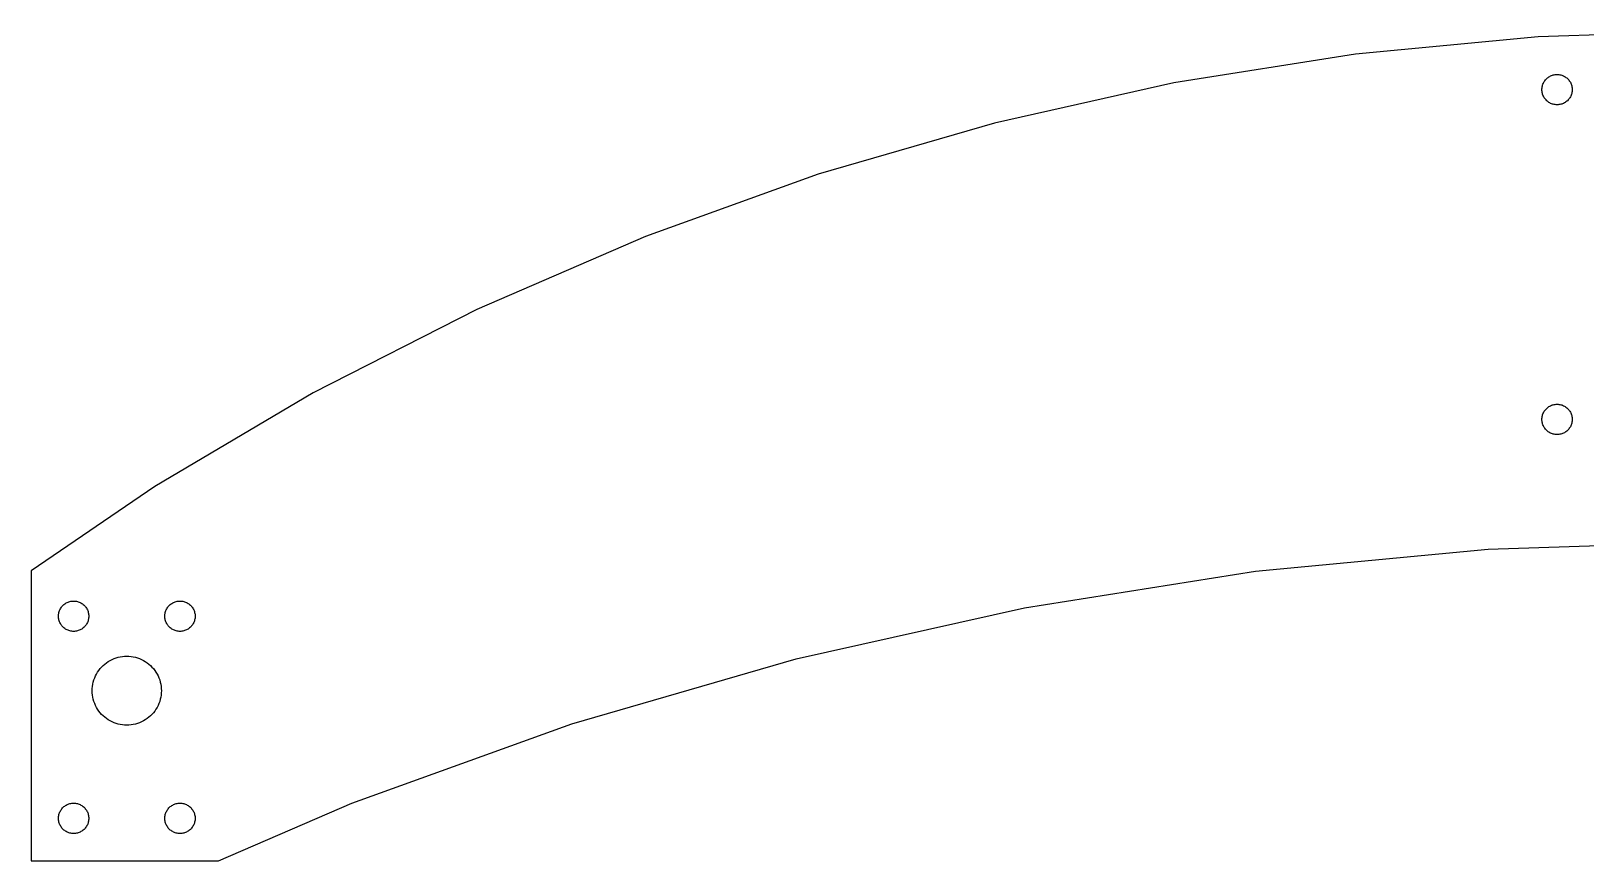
# Model space of a CAD drawing. Header units: metres. Extents: x -9 to 309, y -16 to 62.
# Drawn here: x -9 to 137.2, y -16 to 62 of the extents above; entities that cross this region are included whole.
import ezdxf

# ---------------------------------------------------------------- set-up
doc = ezdxf.new("R2010")
doc.units = ezdxf.units.M

msp = doc.modelspace()

# ---------------------------------------------------------------- linework, layer by layer
for p, q in [((132.733, 61.4573), (115.533, 59.8315)), ((150, 62), (132.733, 61.4573)), ((115.533, 59.8315), (98.4701, 57.129)), ((98.4701, 57.129), (81.6103, 53.3604)), ((133.145, 56.9403), (133.175, 57.0246)), ((133.175, 57.0246), (133.211, 57.1067)), ((133.211, 57.1067), (133.251, 57.1865)), ((133.251, 57.1865), (133.297, 57.2635)), ((133.297, 57.2635), (133.347, 57.3376)), ((133.347, 57.3376), (133.402, 57.4083)), ((133.402, 57.4083), (133.461, 57.4755)), ((133.461, 57.4755), (133.525, 57.5388)), ((133.525, 57.5388), (133.592, 57.598)), ((133.592, 57.598), (133.662, 57.6528)), ((133.662, 57.6528), (133.736, 57.7032)), ((133.736, 57.7032), (133.814, 57.7487)), ((133.814, 57.7487), (133.893, 57.7894)), ((133.893, 57.7894), (133.975, 57.8249)), ((133.975, 57.8249), (134.06, 57.8553)), ((134.06, 57.8553), (134.146, 57.8802)), ((134.146, 57.8802), (134.233, 57.8997)), ((134.233, 57.8997), (134.321, 57.9138)), ((134.321, 57.9138), (134.411, 57.9222)), ((134.411, 57.9222), (134.5, 57.925)), ((134.5, 57.925), (134.589, 57.9222)), ((134.589, 57.9222), (134.679, 57.9138)), ((134.679, 57.9138), (134.767, 57.8997)), ((134.767, 57.8997), (134.854, 57.8802)), ((134.854, 57.8802), (134.94, 57.8553)), ((134.94, 57.8553), (135.025, 57.8249)), ((135.025, 57.8249), (135.107, 57.7894)), ((135.107, 57.7894), (135.187, 57.7487)), ((135.187, 57.7487), (135.264, 57.7032)), ((135.264, 57.7032), (135.338, 57.6528)), ((135.338, 57.6528), (135.408, 57.598)), ((135.408, 57.598), (135.475, 57.5388)), ((135.475, 57.5388), (135.539, 57.4755)), ((135.539, 57.4755), (135.598, 57.4083)), ((135.598, 57.4083), (135.653, 57.3376)), ((135.653, 57.3376), (135.703, 57.2635)), ((135.703, 57.2635), (135.749, 57.1865)), ((135.749, 57.1865), (135.789, 57.1067)), ((135.789, 57.1067), (135.825, 57.0246)), ((135.825, 57.0246), (135.855, 56.9403)), ((133.075, 56.5), (133.078, 56.5895)), ((133.078, 56.4105), (133.075, 56.5)), ((133.078, 56.5895), (133.086, 56.6786)), ((133.086, 56.3214), (133.078, 56.4105)), ((133.086, 56.6786), (133.1, 56.767)), ((133.1, 56.233), (133.086, 56.3214)), ((133.1, 56.767), (133.12, 56.8544)), ((133.12, 56.1456), (133.1, 56.233)), ((133.12, 56.8544), (133.145, 56.9403)), ((133.145, 56.0596), (133.12, 56.1456)), ((133.175, 55.9754), (133.145, 56.0596)), ((133.211, 55.8932), (133.175, 55.9754)), ((133.251, 55.8135), (133.211, 55.8932)), ((133.297, 55.7364), (133.251, 55.8135)), ((133.347, 55.6624), (133.297, 55.7364)), ((133.402, 55.5917), (133.347, 55.6624)), ((133.461, 55.5245), (133.402, 55.5917)), ((135.598, 55.5917), (135.539, 55.5245)), ((135.653, 55.6624), (135.598, 55.5917)), ((135.703, 55.7364), (135.653, 55.6624)), ((135.749, 55.8135), (135.703, 55.7364)), ((135.789, 55.8932), (135.749, 55.8135)), ((135.825, 55.9754), (135.789, 55.8932)), ((135.855, 56.0596), (135.825, 55.9754)), ((135.855, 56.9403), (135.88, 56.8544)), ((135.88, 56.1456), (135.855, 56.0596)), ((135.88, 56.8544), (135.9, 56.767)), ((135.9, 56.233), (135.88, 56.1456)), ((135.9, 56.767), (135.914, 56.6786)), ((135.914, 56.3214), (135.9, 56.233)), ((135.914, 56.6786), (135.922, 56.5895)), ((135.922, 56.4105), (135.914, 56.3214)), ((135.922, 56.5895), (135.925, 56.5)), ((135.925, 56.5), (135.922, 56.4105)), ((133.525, 55.4612), (133.461, 55.5245)), ((133.592, 55.402), (133.525, 55.4612)), ((133.662, 55.3471), (133.592, 55.402)), ((133.736, 55.2968), (133.662, 55.3471)), ((133.814, 55.2513), (133.736, 55.2968)), ((133.893, 55.2106), (133.814, 55.2513)), ((133.975, 55.1751), (133.893, 55.2106)), ((134.06, 55.1447), (133.975, 55.1751)), ((134.146, 55.1198), (134.06, 55.1447)), ((134.233, 55.1002), (134.146, 55.1198)), ((134.321, 55.0862), (134.233, 55.1002)), ((134.411, 55.0778), (134.321, 55.0862)), ((134.5, 55.075), (134.411, 55.0778)), ((134.589, 55.0778), (134.5, 55.075)), ((134.679, 55.0862), (134.589, 55.0778)), ((134.767, 55.1002), (134.679, 55.0862)), ((134.854, 55.1198), (134.767, 55.1002)), ((134.94, 55.1447), (134.854, 55.1198)), ((135.025, 55.1751), (134.94, 55.1447)), ((135.107, 55.2106), (135.025, 55.1751)), ((135.187, 55.2513), (135.107, 55.2106)), ((135.264, 55.2968), (135.187, 55.2513)), ((135.338, 55.3471), (135.264, 55.2968)), ((135.408, 55.402), (135.338, 55.3471)), ((135.475, 55.4612), (135.408, 55.402)), ((135.539, 55.5245), (135.475, 55.4612)), ((81.6103, 53.3604), (65.0203, 48.5405)), ((65.0203, 48.5405), (48.7657, 42.6885)), ((48.7657, 42.6885), (32.9107, 35.8274)), ((32.9107, 35.8274), (17.5177, 27.9843)), ((17.5177, 27.9843), (2.64763, 19.1902)), ((133.297, 26.2636), (133.347, 26.3376)), ((133.347, 26.3376), (133.402, 26.4083)), ((133.402, 26.4083), (133.461, 26.4755)), ((133.461, 26.4755), (133.525, 26.5388)), ((133.525, 26.5388), (133.592, 26.598)), ((133.592, 26.598), (133.662, 26.6529)), ((133.662, 26.6529), (133.736, 26.7032)), ((133.736, 26.7032), (133.814, 26.7487)), ((133.814, 26.7487), (133.893, 26.7894)), ((133.893, 26.7894), (133.975, 26.8249)), ((133.975, 26.8249), (134.06, 26.8553)), ((134.06, 26.8553), (134.146, 26.8802)), ((134.146, 26.8802), (134.233, 26.8998)), ((134.233, 26.8998), (134.321, 26.9138)), ((134.321, 26.9138), (134.411, 26.9222)), ((134.411, 26.9222), (134.5, 26.925)), ((134.5, 26.925), (134.589, 26.9222)), ((134.589, 26.9222), (134.679, 26.9138)), ((134.679, 26.9138), (134.767, 26.8998)), ((134.767, 26.8998), (134.854, 26.8802)), ((134.854, 26.8802), (134.94, 26.8553)), ((134.94, 26.8553), (135.025, 26.8249)), ((135.025, 26.8249), (135.107, 26.7894)), ((135.107, 26.7894), (135.187, 26.7487)), ((135.187, 26.7487), (135.264, 26.7032)), ((135.264, 26.7032), (135.338, 26.6529)), ((135.338, 26.6529), (135.408, 26.598)), ((135.408, 26.598), (135.475, 26.5388)), ((135.475, 26.5388), (135.539, 26.4755)), ((135.539, 26.4755), (135.598, 26.4083)), ((135.598, 26.4083), (135.653, 26.3376)), ((135.653, 26.3376), (135.703, 26.2636)), ((133.075, 25.5), (133.078, 25.5895)), ((133.078, 25.4105), (133.075, 25.5)), ((133.078, 25.5895), (133.086, 25.6786)), ((133.086, 25.3214), (133.078, 25.4105)), ((133.086, 25.6786), (133.1, 25.767)), ((133.1, 25.233), (133.086, 25.3214)), ((133.1, 25.767), (133.12, 25.8544)), ((133.12, 25.1456), (133.1, 25.233)), ((133.12, 25.8544), (133.145, 25.9404)), ((133.145, 25.0597), (133.12, 25.1456)), ((133.145, 25.9404), (133.175, 26.0246)), ((133.175, 24.9754), (133.145, 25.0597)), ((133.175, 26.0246), (133.211, 26.1068)), ((133.211, 24.8933), (133.175, 24.9754)), ((133.211, 26.1068), (133.251, 26.1865)), ((133.251, 24.8135), (133.211, 24.8933)), ((133.251, 26.1865), (133.297, 26.2636)), ((135.703, 26.2636), (135.749, 26.1865)), ((135.749, 26.1865), (135.789, 26.1068)), ((135.789, 24.8933), (135.749, 24.8135)), ((135.789, 26.1068), (135.825, 26.0246)), ((135.825, 24.9754), (135.789, 24.8933)), ((135.825, 26.0246), (135.855, 25.9404)), ((135.855, 25.0597), (135.825, 24.9754)), ((135.855, 25.9404), (135.88, 25.8544)), ((135.88, 25.1456), (135.855, 25.0597)), ((135.88, 25.8544), (135.9, 25.767)), ((135.9, 25.233), (135.88, 25.1456)), ((135.9, 25.767), (135.914, 25.6786)), ((135.914, 25.3214), (135.9, 25.233)), ((135.914, 25.6786), (135.922, 25.5895)), ((135.922, 25.4105), (135.914, 25.3214)), ((135.922, 25.5895), (135.925, 25.5)), ((135.925, 25.5), (135.922, 25.4105)), ((133.297, 24.7365), (133.251, 24.8135)), ((133.347, 24.6624), (133.297, 24.7365)), ((133.402, 24.5917), (133.347, 24.6624)), ((133.461, 24.5245), (133.402, 24.5917)), ((133.525, 24.4612), (133.461, 24.5245)), ((133.592, 24.402), (133.525, 24.4612)), ((133.662, 24.3472), (133.592, 24.402)), ((133.736, 24.2968), (133.662, 24.3472)), ((133.814, 24.2513), (133.736, 24.2968)), ((133.893, 24.2106), (133.814, 24.2513)), ((133.975, 24.1751), (133.893, 24.2106)), ((134.06, 24.1447), (133.975, 24.1751)), ((134.146, 24.1198), (134.06, 24.1447)), ((134.233, 24.1003), (134.146, 24.1198)), ((134.321, 24.0862), (134.233, 24.1003)), ((134.411, 24.0778), (134.321, 24.0862)), ((134.5, 24.075), (134.411, 24.0778)), ((134.589, 24.0778), (134.5, 24.075)), ((134.679, 24.0862), (134.589, 24.0778)), ((134.767, 24.1003), (134.679, 24.0862)), ((134.854, 24.1198), (134.767, 24.1003)), ((134.94, 24.1447), (134.854, 24.1198)), ((135.025, 24.1751), (134.94, 24.1447)), ((135.107, 24.2106), (135.025, 24.1751)), ((135.187, 24.2513), (135.107, 24.2106)), ((135.264, 24.2968), (135.187, 24.2513)), ((135.338, 24.3472), (135.264, 24.2968)), ((135.408, 24.402), (135.338, 24.3472)), ((135.475, 24.4612), (135.408, 24.402)), ((135.539, 24.5245), (135.475, 24.4612)), ((135.598, 24.5917), (135.539, 24.5245)), ((135.653, 24.6624), (135.598, 24.5917)), ((135.703, 24.7365), (135.653, 24.6624)), ((135.749, 24.8135), (135.703, 24.7365)), ((2.64763, 19.1902), (-9, 11.2744)), ((106.133, 11.2401), (128.023, 13.3093)), ((128.023, 13.3093), (150, 14)), ((-9, 11.2744), (-9, -16)), ((84.4165, 7.80054), (106.133, 11.2401)), ((-6.39977, 7.26701), (-6.38023, 7.35437)), ((-6.38023, 7.35437), (-6.35527, 7.44034)), ((-6.35527, 7.44034), (-6.32494, 7.52457)), ((-6.32494, 7.52457), (-6.28938, 7.60674)), ((-6.28938, 7.60674), (-6.24875, 7.68649)), ((-6.24875, 7.68649), (-6.20317, 7.76355)), ((-6.20317, 7.76355), (-6.15286, 7.83759)), ((-6.15286, 7.83759), (-6.09799, 7.90833)), ((-6.09799, 7.90833), (-6.03879, 7.97548)), ((-6.03879, 7.97548), (-5.97549, 8.03877)), ((-5.97549, 8.03877), (-5.90834, 8.09798)), ((-5.90834, 8.09798), (-5.8376, 8.15285)), ((-5.8376, 8.15285), (-5.76357, 8.20316)), ((-5.76357, 8.20316), (-5.68651, 8.24873)), ((-5.68651, 8.24873), (-5.60675, 8.28937)), ((-5.60675, 8.28937), (-5.52458, 8.32492)), ((-5.52458, 8.32492), (-5.44035, 8.35526)), ((-5.44035, 8.35526), (-5.35439, 8.38022)), ((-5.35439, 8.38022), (-5.26703, 8.39975)), ((-5.26703, 8.39975), (-5.1786, 8.41376)), ((-5.1786, 8.41376), (-5.08948, 8.42218)), ((-5.08948, 8.42218), (-5, 8.42499)), ((-5, 8.42499), (-4.91054, 8.42218)), ((-4.91054, 8.42218), (-4.82141, 8.41376)), ((-4.82141, 8.41376), (-4.73299, 8.39975)), ((-4.73299, 8.39975), (-4.64563, 8.38022)), ((-4.64563, 8.38022), (-4.55966, 8.35526)), ((-4.55966, 8.35526), (-4.47543, 8.32492)), ((-4.47543, 8.32492), (-4.39326, 8.28937)), ((-4.39326, 8.28937), (-4.31351, 8.24873)), ((-4.31351, 8.24873), (-4.23645, 8.20316)), ((-4.23645, 8.20316), (-4.16241, 8.15285)), ((-4.16241, 8.15285), (-4.09167, 8.09798)), ((-4.09167, 8.09798), (-4.02452, 8.03877)), ((-4.02452, 8.03877), (-3.96123, 7.97548)), ((-3.96123, 7.97548), (-3.90202, 7.90833)), ((-3.90202, 7.90833), (-3.84715, 7.83759)), ((-3.84715, 7.83759), (-3.79684, 7.76355)), ((-3.79684, 7.76355), (-3.75127, 7.68649)), ((-3.75127, 7.68649), (-3.71063, 7.60674)), ((-3.71063, 7.60674), (-3.67508, 7.52457)), ((-3.67508, 7.52457), (-3.64474, 7.44034)), ((-3.64474, 7.44034), (-3.61978, 7.35437)), ((-3.61978, 7.35437), (-3.60025, 7.26701)), ((3.60023, 7.26701), (3.61977, 7.35437)), ((3.61977, 7.35437), (3.64473, 7.44034)), ((3.64473, 7.44034), (3.67506, 7.52457)), ((3.67506, 7.52457), (3.71062, 7.60674)), ((3.71062, 7.60674), (3.75125, 7.68649)), ((3.75125, 7.68649), (3.79683, 7.76355)), ((3.79683, 7.76355), (3.84714, 7.83759)), ((3.84714, 7.83759), (3.90201, 7.90833)), ((3.90201, 7.90833), (3.96121, 7.97548)), ((3.96121, 7.97548), (4.02451, 8.03877)), ((4.02451, 8.03877), (4.09166, 8.09798)), ((4.09166, 8.09798), (4.1624, 8.15285)), ((4.1624, 8.15285), (4.23643, 8.20316)), ((4.23643, 8.20316), (4.31349, 8.24873)), ((4.31349, 8.24873), (4.39325, 8.28937)), ((4.39325, 8.28937), (4.47542, 8.32492)), ((4.47542, 8.32492), (4.55965, 8.35526)), ((4.55965, 8.35526), (4.64561, 8.38022)), ((4.64561, 8.38022), (4.73297, 8.39975)), ((4.73297, 8.39975), (4.8214, 8.41376)), ((4.8214, 8.41376), (4.91052, 8.42218)), ((4.91052, 8.42218), (5, 8.42499)), ((5, 8.42499), (5.08946, 8.42218)), ((5.08946, 8.42218), (5.17859, 8.41376)), ((5.17859, 8.41376), (5.26701, 8.39975)), ((5.26701, 8.39975), (5.35437, 8.38022)), ((5.35437, 8.38022), (5.44034, 8.35526)), ((5.44034, 8.35526), (5.52457, 8.32492)), ((5.52457, 8.32492), (5.60674, 8.28937)), ((5.60674, 8.28937), (5.68649, 8.24873)), ((5.68649, 8.24873), (5.76355, 8.20316)), ((5.76355, 8.20316), (5.83759, 8.15285)), ((5.83759, 8.15285), (5.90833, 8.09798)), ((5.90833, 8.09798), (5.97548, 8.03877)), ((5.97548, 8.03877), (6.03877, 7.97548)), ((6.03877, 7.97548), (6.09798, 7.90833)), ((6.09798, 7.90833), (6.15285, 7.83759)), ((6.15285, 7.83759), (6.20316, 7.76355)), ((6.20316, 7.76355), (6.24873, 7.68649)), ((6.24873, 7.68649), (6.28937, 7.60674)), ((6.28937, 7.60674), (6.32492, 7.52457)), ((6.32492, 7.52457), (6.35526, 7.44034)), ((6.35526, 7.44034), (6.38022, 7.35437)), ((6.38022, 7.35437), (6.39975, 7.26701)), ((62.9585, 3.0041), (84.4165, 7.80054)), ((-6.425, 7), (-6.4222, 7.08946)), ((-6.4222, 6.91052), (-6.425, 7)), ((-6.4222, 7.08946), (-6.41377, 7.17859)), ((-6.41377, 6.8214), (-6.4222, 6.91052)), ((-6.41377, 7.17859), (-6.39977, 7.26701)), ((-6.39977, 6.73297), (-6.41377, 6.8214)), ((-6.38023, 6.64561), (-6.39977, 6.73297)), ((-6.35527, 6.55965), (-6.38023, 6.64561)), ((-6.32494, 6.47542), (-6.35527, 6.55965)), ((-6.28938, 6.39325), (-6.32494, 6.47542)), ((-6.24875, 6.31349), (-6.28938, 6.39325)), ((-6.20317, 6.23643), (-6.24875, 6.31349)), ((-6.15286, 6.1624), (-6.20317, 6.23643)), ((-6.09799, 6.09166), (-6.15286, 6.1624)), ((-6.03879, 6.02451), (-6.09799, 6.09166)), ((-5.97549, 5.96121), (-6.03879, 6.02451)), ((-5.90834, 5.90201), (-5.97549, 5.96121)), ((-5.8376, 5.84714), (-5.90834, 5.90201)), ((-4.09167, 5.90201), (-4.16241, 5.84714)), ((-4.02452, 5.96121), (-4.09167, 5.90201)), ((-3.96123, 6.02451), (-4.02452, 5.96121)), ((-3.90202, 6.09166), (-3.96123, 6.02451)), ((-3.84715, 6.1624), (-3.90202, 6.09166)), ((-3.79684, 6.23643), (-3.84715, 6.1624)), ((-3.75127, 6.31349), (-3.79684, 6.23643)), ((-3.71063, 6.39325), (-3.75127, 6.31349)), ((-3.67508, 6.47542), (-3.71063, 6.39325)), ((-3.64474, 6.55965), (-3.67508, 6.47542)), ((-3.61978, 6.64561), (-3.64474, 6.55965)), ((-3.60025, 6.73297), (-3.61978, 6.64561)), ((-3.60025, 7.26701), (-3.58624, 7.17859)), ((-3.58624, 6.8214), (-3.60025, 6.73297)), ((-3.58624, 7.17859), (-3.57782, 7.08946)), ((-3.57782, 6.91052), (-3.58624, 6.8214)), ((-3.57782, 7.08946), (-3.57501, 7)), ((-3.57501, 7), (-3.57782, 6.91052)), ((3.575, 7), (3.5778, 7.08946)), ((3.5778, 6.91052), (3.575, 7)), ((3.5778, 7.08946), (3.58623, 7.17859)), ((3.58623, 6.8214), (3.5778, 6.91052)), ((3.58623, 7.17859), (3.60023, 7.26701)), ((3.60023, 6.73297), (3.58623, 6.8214)), ((3.61977, 6.64561), (3.60023, 6.73297)), ((3.64473, 6.55965), (3.61977, 6.64561)), ((3.67506, 6.47542), (3.64473, 6.55965)), ((3.71062, 6.39325), (3.67506, 6.47542)), ((3.75125, 6.31349), (3.71062, 6.39325)), ((3.79683, 6.23643), (3.75125, 6.31349)), ((3.84714, 6.1624), (3.79683, 6.23643)), ((3.90201, 6.09166), (3.84714, 6.1624)), ((3.96121, 6.02451), (3.90201, 6.09166)), ((4.02451, 5.96121), (3.96121, 6.02451)), ((4.09166, 5.90201), (4.02451, 5.96121)), ((4.1624, 5.84714), (4.09166, 5.90201)), ((5.90833, 5.90201), (5.83759, 5.84714)), ((5.97548, 5.96121), (5.90833, 5.90201)), ((6.03877, 6.02451), (5.97548, 5.96121)), ((6.09798, 6.09166), (6.03877, 6.02451)), ((6.15285, 6.1624), (6.09798, 6.09166)), ((6.20316, 6.23643), (6.15285, 6.1624)), ((6.24873, 6.31349), (6.20316, 6.23643)), ((6.28937, 6.39325), (6.24873, 6.31349)), ((6.32492, 6.47542), (6.28937, 6.39325)), ((6.35526, 6.55965), (6.32492, 6.47542)), ((6.38022, 6.64561), (6.35526, 6.55965)), ((6.39975, 6.73297), (6.38022, 6.64561)), ((6.39975, 7.26701), (6.41376, 7.17859)), ((6.41376, 6.8214), (6.39975, 6.73297)), ((6.41376, 7.17859), (6.42218, 7.08946)), ((6.42218, 6.91052), (6.41376, 6.8214)), ((6.42218, 7.08946), (6.42499, 7)), ((6.42499, 7), (6.42218, 6.91052)), ((-5.76357, 5.79683), (-5.8376, 5.84714)), ((-5.68651, 5.75125), (-5.76357, 5.79683)), ((-5.60675, 5.71062), (-5.68651, 5.75125)), ((-5.52458, 5.67506), (-5.60675, 5.71062)), ((-5.44035, 5.64473), (-5.52458, 5.67506)), ((-5.35439, 5.61977), (-5.44035, 5.64473)), ((-5.26703, 5.60023), (-5.35439, 5.61977)), ((-5.1786, 5.58623), (-5.26703, 5.60023)), ((-5.08948, 5.5778), (-5.1786, 5.58623)), ((-5.00002, 5.575), (-5.08948, 5.5778)), ((-4.91054, 5.5778), (-5.00002, 5.575)), ((-4.82141, 5.58623), (-4.91054, 5.5778)), ((-4.73299, 5.60023), (-4.82141, 5.58623)), ((-4.64563, 5.61977), (-4.73299, 5.60023)), ((-4.55966, 5.64473), (-4.64563, 5.61977)), ((-4.47543, 5.67506), (-4.55966, 5.64473)), ((-4.39326, 5.71062), (-4.47543, 5.67506)), ((-4.31351, 5.75125), (-4.39326, 5.71062)), ((-4.23645, 5.79683), (-4.31351, 5.75125)), ((-4.16241, 5.84714), (-4.23645, 5.79683)), ((4.23643, 5.79683), (4.1624, 5.84714)), ((4.31349, 5.75125), (4.23643, 5.79683)), ((4.39325, 5.71062), (4.31349, 5.75125)), ((4.47542, 5.67506), (4.39325, 5.71062)), ((4.55965, 5.64473), (4.47542, 5.67506)), ((4.64561, 5.61977), (4.55965, 5.64473)), ((4.73297, 5.60023), (4.64561, 5.61977)), ((4.8214, 5.58623), (4.73297, 5.60023)), ((4.91052, 5.5778), (4.8214, 5.58623)), ((5, 5.575), (4.91052, 5.5778)), ((5.08946, 5.5778), (5, 5.575)), ((5.17859, 5.58623), (5.08946, 5.5778)), ((5.26701, 5.60023), (5.17859, 5.58623)), ((5.35437, 5.61977), (5.26701, 5.60023)), ((5.44034, 5.64473), (5.35437, 5.61977)), ((5.52457, 5.67506), (5.44034, 5.64473)), ((5.60674, 5.71062), (5.52457, 5.67506)), ((5.68649, 5.75125), (5.60674, 5.71062)), ((5.76355, 5.79683), (5.68649, 5.75125)), ((5.83759, 5.84714), (5.76355, 5.79683)), ((-1.5657, 2.84799), (-1.38379, 2.94067)), ((-1.38379, 2.94067), (-1.19641, 3.02176)), ((-1.19641, 3.02176), (-1.00432, 3.09093)), ((-1.00432, 3.09093), (-0.80824, 3.14789)), ((-0.80824, 3.14789), (-0.60899, 3.19243)), ((-0.60899, 3.19243), (-0.40733, 3.22437)), ((-0.40733, 3.22437), (-0.20407, 3.24358)), ((-0.20407, 3.24358), (0, 3.25)), ((0, 3.25), (0.20406, 3.24358)), ((0.20406, 3.24358), (0.40732, 3.22437)), ((0.40732, 3.22437), (0.60898, 3.19243)), ((0.60898, 3.19243), (0.80823, 3.14789)), ((0.80823, 3.14789), (1.0043, 3.09093)), ((1.0043, 3.09093), (1.1964, 3.02176)), ((1.1964, 3.02176), (1.38377, 2.94067)), ((1.38377, 2.94067), (1.56569, 2.84799)), ((41.844, -3.13023), (62.9585, 3.0041)), ((-2.94069, 1.38377), (-2.84801, 1.56569)), ((-2.84801, 1.56569), (-2.74408, 1.74142)), ((-2.74408, 1.74142), (-2.62932, 1.91029)), ((-2.62932, 1.91029), (-2.50418, 2.07162)), ((-2.50418, 2.07162), (-2.36916, 2.22478)), ((-2.36916, 2.22478), (-2.22479, 2.36914)), ((-2.22479, 2.36914), (-2.07164, 2.50417)), ((-2.07164, 2.50417), (-1.91031, 2.6293)), ((-1.91031, 2.6293), (-1.74144, 2.74406)), ((-1.74144, 2.74406), (-1.5657, 2.84799)), ((1.56569, 2.84799), (1.74142, 2.74406)), ((1.74142, 2.74406), (1.91029, 2.6293)), ((1.91029, 2.6293), (2.07162, 2.50417)), ((2.07162, 2.50417), (2.22478, 2.36914)), ((2.22478, 2.36914), (2.36914, 2.22478)), ((2.36914, 2.22478), (2.50417, 2.07162)), ((2.50417, 2.07162), (2.6293, 1.91029)), ((2.6293, 1.91029), (2.74406, 1.74142)), ((2.74406, 1.74142), (2.84799, 1.56569)), ((2.84799, 1.56569), (2.94067, 1.38377)), ((-3.25, 0), (-3.24359, 0.20406)), ((-3.24359, -0.20407), (-3.25, 0)), ((-3.24359, 0.20406), (-3.22438, 0.40732)), ((-3.22438, 0.40732), (-3.19244, 0.60898)), ((-3.19244, 0.60898), (-3.1479, 0.80823)), ((-3.1479, 0.80823), (-3.09094, 1.0043)), ((-3.09094, 1.0043), (-3.02177, 1.1964)), ((-3.02177, 1.1964), (-2.94069, 1.38377)), ((2.94067, 1.38377), (3.02176, 1.1964)), ((3.02176, 1.1964), (3.09093, 1.0043)), ((3.09093, 1.0043), (3.14789, 0.80823)), ((3.14789, 0.80823), (3.19243, 0.60898)), ((3.19243, 0.60898), (3.22437, 0.40732)), ((3.22437, 0.40732), (3.24358, 0.20406)), ((3.24358, 0.20406), (3.25, 0)), ((3.25, 0), (3.24358, -0.20407)), ((-3.22438, -0.40733), (-3.24359, -0.20407)), ((-3.19244, -0.60899), (-3.22438, -0.40733)), ((-3.1479, -0.80824), (-3.19244, -0.60899)), ((-3.09094, -1.00432), (-3.1479, -0.80824)), ((-3.02177, -1.19641), (-3.09094, -1.00432)), ((-2.94069, -1.38379), (-3.02177, -1.19641)), ((-2.84801, -1.5657), (-2.94069, -1.38379)), ((2.94067, -1.38379), (2.84799, -1.5657)), ((3.02176, -1.19641), (2.94067, -1.38379)), ((3.09093, -1.00432), (3.02176, -1.19641)), ((3.14789, -0.80824), (3.09093, -1.00432)), ((3.19243, -0.60899), (3.14789, -0.80824)), ((3.22437, -0.40733), (3.19243, -0.60899)), ((3.24358, -0.20407), (3.22437, -0.40733)), ((-2.74408, -1.74144), (-2.84801, -1.5657)), ((-2.62932, -1.91031), (-2.74408, -1.74144)), ((-2.50418, -2.07164), (-2.62932, -1.91031)), ((-2.36916, -2.22479), (-2.50418, -2.07164)), ((-2.22479, -2.36916), (-2.36916, -2.22479)), ((-2.07164, -2.50418), (-2.22479, -2.36916)), ((-1.91031, -2.62932), (-2.07164, -2.50418)), ((-1.74144, -2.74408), (-1.91031, -2.62932)), ((-1.5657, -2.84801), (-1.74144, -2.74408)), ((-1.38379, -2.94069), (-1.5657, -2.84801)), ((1.56569, -2.84801), (1.38377, -2.94069)), ((1.74142, -2.74408), (1.56569, -2.84801)), ((1.91029, -2.62932), (1.74142, -2.74408)), ((2.07162, -2.50418), (1.91029, -2.62932)), ((2.22478, -2.36916), (2.07162, -2.50418)), ((2.36914, -2.22479), (2.22478, -2.36916)), ((2.50417, -2.07164), (2.36914, -2.22479)), ((2.6293, -1.91031), (2.50417, -2.07164)), ((2.74406, -1.74144), (2.6293, -1.91031)), ((2.84799, -1.5657), (2.74406, -1.74144)), ((-1.19641, -3.02177), (-1.38379, -2.94069)), ((-1.00432, -3.09094), (-1.19641, -3.02177)), ((-0.80824, -3.1479), (-1.00432, -3.09094)), ((-0.60899, -3.19244), (-0.80824, -3.1479)), ((-0.40733, -3.22438), (-0.60899, -3.19244)), ((-0.20407, -3.24359), (-0.40733, -3.22438)), ((0, -3.25), (-0.20407, -3.24359)), ((0.20406, -3.24359), (0, -3.25)), ((0.40732, -3.22438), (0.20406, -3.24359)), ((0.60898, -3.19244), (0.40732, -3.22438)), ((0.80823, -3.1479), (0.60898, -3.19244)), ((1.0043, -3.09094), (0.80823, -3.1479)), ((1.1964, -3.02177), (1.0043, -3.09094)), ((1.38377, -2.94069), (1.1964, -3.02177)), ((21.1564, -10.5782), (41.844, -3.13023)), ((-6.39977, -11.733), (-6.38023, -11.6456)), ((-6.38023, -11.6456), (-6.35527, -11.5597)), ((-6.35527, -11.5597), (-6.32494, -11.4754)), ((-6.32494, -11.4754), (-6.28938, -11.3933)), ((-6.28938, -11.3933), (-6.24875, -11.3135)), ((-6.24875, -11.3135), (-6.20317, -11.2365)), ((-6.20317, -11.2365), (-6.15286, -11.1624)), ((-6.15286, -11.1624), (-6.09799, -11.0917)), ((-6.09799, -11.0917), (-6.03879, -11.0245)), ((-6.03879, -11.0245), (-5.97549, -10.9612)), ((-5.97549, -10.9612), (-5.90834, -10.902)), ((-5.90834, -10.902), (-5.8376, -10.8472)), ((-5.8376, -10.8472), (-5.76357, -10.7968)), ((-5.76357, -10.7968), (-5.68651, -10.7513)), ((-5.68651, -10.7513), (-5.60675, -10.7106)), ((-5.60675, -10.7106), (-5.52458, -10.6751)), ((-5.52458, -10.6751), (-5.44035, -10.6447)), ((-5.44035, -10.6447), (-5.35439, -10.6198)), ((-5.35439, -10.6198), (-5.26703, -10.6003)), ((-5.26703, -10.6003), (-5.1786, -10.5862)), ((-5.1786, -10.5862), (-5.08948, -10.5778)), ((-5.08948, -10.5778), (-5, -10.575)), ((-5, -10.575), (-4.91054, -10.5778)), ((-4.91054, -10.5778), (-4.82141, -10.5862)), ((-4.82141, -10.5862), (-4.73299, -10.6003)), ((-4.73299, -10.6003), (-4.64563, -10.6198)), ((-4.64563, -10.6198), (-4.55966, -10.6447)), ((-4.55966, -10.6447), (-4.47543, -10.6751)), ((-4.47543, -10.6751), (-4.39326, -10.7106)), ((-4.39326, -10.7106), (-4.31351, -10.7513)), ((-4.31351, -10.7513), (-4.23645, -10.7968)), ((-4.23645, -10.7968), (-4.16241, -10.8472)), ((-4.16241, -10.8472), (-4.09167, -10.902)), ((-4.09167, -10.902), (-4.02452, -10.9612)), ((-4.02452, -10.9612), (-3.96123, -11.0245)), ((-3.96123, -11.0245), (-3.90202, -11.0917)), ((-3.90202, -11.0917), (-3.84715, -11.1624)), ((-3.84715, -11.1624), (-3.79684, -11.2365)), ((-3.79684, -11.2365), (-3.75127, -11.3135)), ((-3.75127, -11.3135), (-3.71063, -11.3933)), ((-3.71063, -11.3933), (-3.67508, -11.4754)), ((-3.67508, -11.4754), (-3.64474, -11.5597)), ((-3.64474, -11.5597), (-3.61978, -11.6456)), ((-3.61978, -11.6456), (-3.60025, -11.733)), ((3.60023, -11.733), (3.61977, -11.6456)), ((3.61977, -11.6456), (3.64473, -11.5597)), ((3.64473, -11.5597), (3.67506, -11.4754)), ((3.67506, -11.4754), (3.71062, -11.3933)), ((3.71062, -11.3933), (3.75125, -11.3135)), ((3.75125, -11.3135), (3.79683, -11.2365)), ((3.79683, -11.2365), (3.84714, -11.1624)), ((3.84714, -11.1624), (3.90201, -11.0917)), ((3.90201, -11.0917), (3.96121, -11.0245)), ((3.96121, -11.0245), (4.02451, -10.9612)), ((4.02451, -10.9612), (4.09166, -10.902)), ((4.09166, -10.902), (4.1624, -10.8472)), ((4.1624, -10.8472), (4.23643, -10.7968)), ((4.23643, -10.7968), (4.31349, -10.7513)), ((4.31349, -10.7513), (4.39325, -10.7106)), ((4.39325, -10.7106), (4.47542, -10.6751)), ((4.47542, -10.6751), (4.55965, -10.6447)), ((4.55965, -10.6447), (4.64561, -10.6198)), ((4.64561, -10.6198), (4.73297, -10.6003)), ((4.73297, -10.6003), (4.8214, -10.5862)), ((4.8214, -10.5862), (4.91052, -10.5778)), ((4.91052, -10.5778), (5, -10.575)), ((5, -10.575), (5.08946, -10.5778)), ((5.08946, -10.5778), (5.17859, -10.5862)), ((5.17859, -10.5862), (5.26701, -10.6003)), ((5.26701, -10.6003), (5.35437, -10.6198)), ((5.35437, -10.6198), (5.44034, -10.6447)), ((5.44034, -10.6447), (5.52457, -10.6751)), ((5.52457, -10.6751), (5.60674, -10.7106)), ((5.60674, -10.7106), (5.68649, -10.7513)), ((5.68649, -10.7513), (5.76355, -10.7968)), ((5.76355, -10.7968), (5.83759, -10.8472)), ((5.83759, -10.8472), (5.90833, -10.902)), ((5.90833, -10.902), (5.97548, -10.9612)), ((5.97548, -10.9612), (6.03877, -11.0245)), ((6.03877, -11.0245), (6.09798, -11.0917)), ((6.09798, -11.0917), (6.15285, -11.1624)), ((6.15285, -11.1624), (6.20316, -11.2365)), ((6.20316, -11.2365), (6.24873, -11.3135)), ((6.24873, -11.3135), (6.28937, -11.3933)), ((6.28937, -11.3933), (6.32492, -11.4754)), ((6.32492, -11.4754), (6.35526, -11.5597)), ((6.35526, -11.5597), (6.38022, -11.6456)), ((6.38022, -11.6456), (6.39975, -11.733)), ((8.62743, -16), (21.1564, -10.5782)), ((-6.425, -12), (-6.4222, -11.9105)), ((-6.4222, -12.0895), (-6.425, -12)), ((-6.4222, -11.9105), (-6.41377, -11.8214)), ((-6.41377, -12.1786), (-6.4222, -12.0895)), ((-6.41377, -11.8214), (-6.39977, -11.733)), ((-6.39977, -12.267), (-6.41377, -12.1786)), ((-6.38023, -12.3544), (-6.39977, -12.267)), ((-6.35527, -12.4404), (-6.38023, -12.3544)), ((-6.32494, -12.5246), (-6.35527, -12.4404)), ((-6.28938, -12.6068), (-6.32494, -12.5246)), ((-6.24875, -12.6865), (-6.28938, -12.6068)), ((-6.20317, -12.7636), (-6.24875, -12.6865)), ((-6.15286, -12.8376), (-6.20317, -12.7636)), ((-6.09799, -12.9083), (-6.15286, -12.8376)), ((-6.03879, -12.9755), (-6.09799, -12.9083)), ((-5.97549, -13.0388), (-6.03879, -12.9755)), ((-5.90834, -13.098), (-5.97549, -13.0388)), ((-5.8376, -13.1529), (-5.90834, -13.098)), ((-5.76357, -13.2032), (-5.8376, -13.1529)), ((-4.16241, -13.1529), (-4.23645, -13.2032)), ((-4.09167, -13.098), (-4.16241, -13.1529)), ((-4.02452, -13.0388), (-4.09167, -13.098)), ((-3.96123, -12.9755), (-4.02452, -13.0388)), ((-3.90202, -12.9083), (-3.96123, -12.9755)), ((-3.84715, -12.8376), (-3.90202, -12.9083)), ((-3.79684, -12.7636), (-3.84715, -12.8376)), ((-3.75127, -12.6865), (-3.79684, -12.7636)), ((-3.71063, -12.6068), (-3.75127, -12.6865)), ((-3.67508, -12.5246), (-3.71063, -12.6068)), ((-3.64474, -12.4404), (-3.67508, -12.5246)), ((-3.61978, -12.3544), (-3.64474, -12.4404)), ((-3.60025, -12.267), (-3.61978, -12.3544)), ((-3.60025, -11.733), (-3.58624, -11.8214)), ((-3.58624, -12.1786), (-3.60025, -12.267)), ((-3.58624, -11.8214), (-3.57782, -11.9105)), ((-3.57782, -12.0895), (-3.58624, -12.1786)), ((-3.57782, -11.9105), (-3.57501, -12)), ((-3.57501, -12), (-3.57782, -12.0895)), ((3.575, -12), (3.5778, -11.9105)), ((3.5778, -12.0895), (3.575, -12)), ((3.5778, -11.9105), (3.58623, -11.8214)), ((3.58623, -12.1786), (3.5778, -12.0895)), ((3.58623, -11.8214), (3.60023, -11.733)), ((3.60023, -12.267), (3.58623, -12.1786)), ((3.61977, -12.3544), (3.60023, -12.267)), ((3.64473, -12.4404), (3.61977, -12.3544)), ((3.67506, -12.5246), (3.64473, -12.4404)), ((3.71062, -12.6068), (3.67506, -12.5246)), ((3.75125, -12.6865), (3.71062, -12.6068)), ((3.79683, -12.7636), (3.75125, -12.6865)), ((3.84714, -12.8376), (3.79683, -12.7636)), ((3.90201, -12.9083), (3.84714, -12.8376)), ((3.96121, -12.9755), (3.90201, -12.9083)), ((4.02451, -13.0388), (3.96121, -12.9755)), ((4.09166, -13.098), (4.02451, -13.0388)), ((4.1624, -13.1529), (4.09166, -13.098)), ((4.23643, -13.2032), (4.1624, -13.1529)), ((5.83759, -13.1529), (5.76355, -13.2032)), ((5.90833, -13.098), (5.83759, -13.1529)), ((5.97548, -13.0388), (5.90833, -13.098)), ((6.03877, -12.9755), (5.97548, -13.0388)), ((6.09798, -12.9083), (6.03877, -12.9755)), ((6.15285, -12.8376), (6.09798, -12.9083)), ((6.20316, -12.7636), (6.15285, -12.8376)), ((6.24873, -12.6865), (6.20316, -12.7636)), ((6.28937, -12.6068), (6.24873, -12.6865)), ((6.32492, -12.5246), (6.28937, -12.6068)), ((6.35526, -12.4404), (6.32492, -12.5246)), ((6.38022, -12.3544), (6.35526, -12.4404)), ((6.39975, -12.267), (6.38022, -12.3544)), ((6.39975, -11.733), (6.41376, -11.8214)), ((6.41376, -12.1786), (6.39975, -12.267)), ((6.41376, -11.8214), (6.42218, -11.9105)), ((6.42218, -12.0895), (6.41376, -12.1786)), ((6.42218, -11.9105), (6.42499, -12)), ((6.42499, -12), (6.42218, -12.0895)), ((-5.68651, -13.2487), (-5.76357, -13.2032)), ((-5.60675, -13.2894), (-5.68651, -13.2487)), ((-5.52458, -13.3249), (-5.60675, -13.2894)), ((-5.44035, -13.3553), (-5.52458, -13.3249)), ((-5.35439, -13.3802), (-5.44035, -13.3553)), ((-5.26703, -13.3998), (-5.35439, -13.3802)), ((-5.1786, -13.4138), (-5.26703, -13.3998)), ((-5.08948, -13.4222), (-5.1786, -13.4138)), ((-5.00002, -13.425), (-5.08948, -13.4222)), ((-4.91054, -13.4222), (-5.00002, -13.425)), ((-4.82141, -13.4138), (-4.91054, -13.4222)), ((-4.73299, -13.3998), (-4.82141, -13.4138)), ((-4.64563, -13.3802), (-4.73299, -13.3998)), ((-4.55966, -13.3553), (-4.64563, -13.3802)), ((-4.47543, -13.3249), (-4.55966, -13.3553)), ((-4.39326, -13.2894), (-4.47543, -13.3249)), ((-4.31351, -13.2487), (-4.39326, -13.2894)), ((-4.23645, -13.2032), (-4.31351, -13.2487)), ((4.31349, -13.2487), (4.23643, -13.2032)), ((4.39325, -13.2894), (4.31349, -13.2487)), ((4.47542, -13.3249), (4.39325, -13.2894)), ((4.55965, -13.3553), (4.47542, -13.3249)), ((4.64561, -13.3802), (4.55965, -13.3553)), ((4.73297, -13.3998), (4.64561, -13.3802)), ((4.8214, -13.4138), (4.73297, -13.3998)), ((4.91052, -13.4222), (4.8214, -13.4138)), ((5, -13.425), (4.91052, -13.4222)), ((5.08946, -13.4222), (5, -13.425)), ((5.17859, -13.4138), (5.08946, -13.4222)), ((5.26701, -13.3998), (5.17859, -13.4138)), ((5.35437, -13.3802), (5.26701, -13.3998)), ((5.44034, -13.3553), (5.35437, -13.3802)), ((5.52457, -13.3249), (5.44034, -13.3553)), ((5.60674, -13.2894), (5.52457, -13.3249)), ((5.68649, -13.2487), (5.60674, -13.2894)), ((5.76355, -13.2032), (5.68649, -13.2487)), ((-9, -16), (8.62743, -16))]:
    msp.add_line(p, q)

doc.saveas('drawing.dxf')
